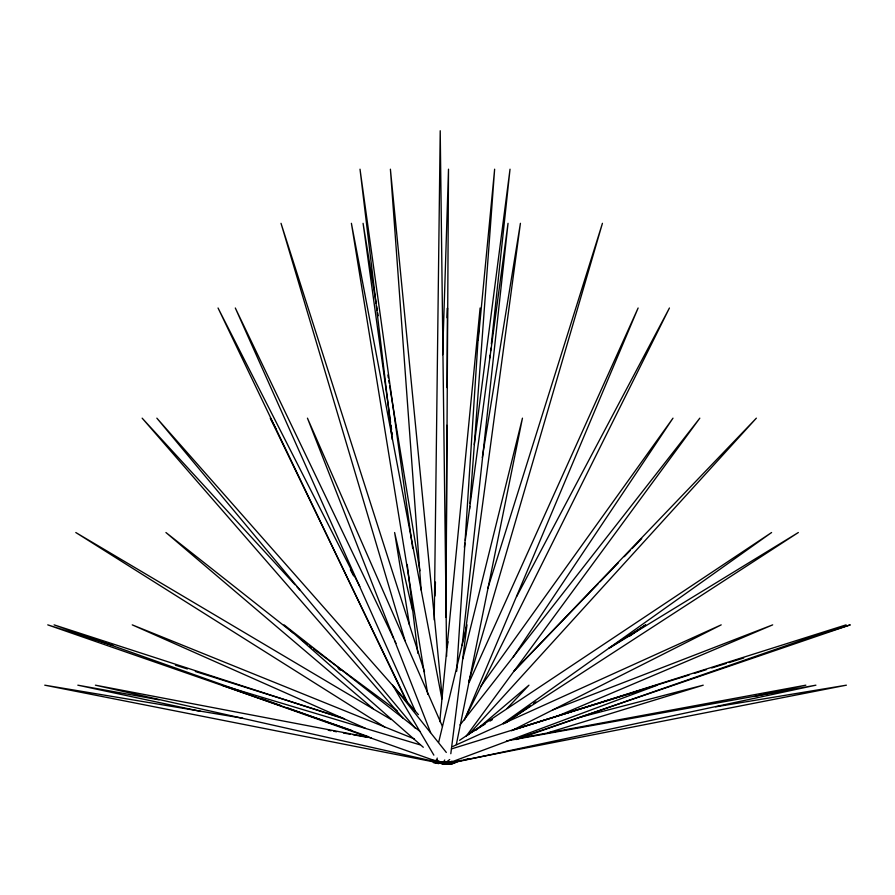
<?xml version="1.0" encoding="UTF-8"?>
<svg xmlns="http://www.w3.org/2000/svg" width="895" height="895" viewBox="0 0 895 895"><rect width="100%" height="100%" fill="white"/><g stroke="black" fill="none" stroke-linecap="round" stroke-linejoin="round"><path stroke-width="1.34" d="M445.911 616.577L446.079 581.672M446.157 566.311L446.862 425.282M447.053 387.591L447.455 307.992L447.075 317.77M445.956 617.315L448.507 169.189L442.633 354.711M434.232 619.955L440.217 130.759L446.639 656.303M434.992 596.025L435.44 582.086M456.685 671.295L480.112 307.992L439.747 721.616M469.573 509.098L469.774 506.313M469.976 503.527L494.633 169.189L478.187 340.324M435.283 760.191L435.91 761.623M489.867 357.866L490.158 355.091M490.605 350.929L490.907 348.155M491.344 343.993L510.027 169.189L474.294 444.591M462.133 645.474L508.036 223.314L465.288 540.345M450.811 753.724L466.989 624.867L438.662 742.268M464.36 547.27L464.919 543.12M464.863 635.864L465.243 633.101M465.803 628.939L520.42 223.314L482.293 457.569M447.231 647.275L448.026 641.76M456.338 744.528L522.456 418.155L462.86 658.832M468.711 681.867L602.436 223.314L487.853 588.228M443.349 763.871L443.506 762.003M464.438 719.927L638.124 307.992L469.405 681.833M437.23 758.076L436.189 761.712L436.973 762.954L438.505 763.524L442.824 762.45L441.313 762.238M465.008 718.562L669.438 307.992L516.672 596.518M445.99 761.969L443.942 764.24L441.492 763.043M436.715 759.799L442.633 763.524L444.748 760M442.007 761.969L442.768 764.084M443.327 762.45L442.633 763.524M513.249 657.019L672.995 418.155L480.917 686.208M466.06 736.384L699.823 418.155L460.064 724.905M468.566 734.739L756.365 418.155L514.681 670.344M447.332 762.003L444.479 763.871M507.085 708.426L528.956 685.178L475.771 730.32M513.719 671.284L598.095 583.797M600.042 581.795L618.467 562.686M624.285 556.656L630.102 550.615M632.049 548.613L641.737 538.555M449.715 759.553L446.102 762.238L443.674 762.372M449.178 761.969L447.41 763.502L443.114 764.084M503.191 723.339L771.602 532.525L459.538 740.333M506.167 722.701L530.187 705.864M533.61 703.459L535.904 701.859M629.666 636.099L645.675 624.867L609.171 647.98M445.307 762.954L447.947 763.871L448.764 763.323M503.516 723.865L798.34 532.525L609.059 648.282M450.14 762.003L445.587 763.871M456.674 761.969L451.438 764.24L446.46 763.043M447.455 762.954L445.072 763.357M470.96 732.725L485.247 723.988M490.012 721.079L492.395 719.625M453.34 761.969L450.811 763.502L445.296 764.084M441.627 763.502L447.5 764.084L449.48 763.043L443.942 764.24M452.982 762.003L447.679 763.871L445.195 763.558M456.953 762.003L451.416 763.871L448.652 763.558M511.504 730.779L721.202 624.867L452.702 746.519M556.679 716.447L772.687 624.867L552.965 709.847M452.076 761.142L449.48 762.238L444.166 762.372M446.023 764.084L438.796 762.887M451.36 762.037L446.079 763.871L445.262 763.323M516.057 739.561L846.099 624.867L513.831 729.861M519.973 737.693L850.25 624.867L803.632 639.377M514.591 729.324L689.083 675.031M694.408 673.364L706.39 669.639M711.726 667.983L726.371 663.419M729.045 662.591L743.689 658.026M451.539 748.891L657.389 685.178L445.397 764.24M445.274 764.24L449.29 763.01L446.694 764.24M548.188 732.703L703.224 685.178L580.15 717.219M442.678 763.357L441.056 762.954M456.226 761.555L461.686 760.358M464.427 759.765L469.886 758.568M755.313 696.221L805.847 685.178L520.733 737.961M442.667 764.24L846.39 685.178L715.676 706.837M506.492 740.937L815.916 685.178L446.482 764.084L440.888 763.502M440.553 762.674L442.343 762.372L439.68 762.674L435.82 761.142M438.572 761.623L440.262 761.623M444.826 763.502L448.63 764.24M242.724 718.226L44.75 685.178L433.314 761.813M159.03 699.8L77.831 685.178L200.614 711.38M328.308 730.286L331.06 730.779M333.813 731.271L336.565 731.763M343.445 733.005L350.325 734.247M353.077 734.739L368.214 737.469M440.866 763.323L442.812 763.692M371.101 737.771L95.396 685.178L435.798 761.79M435.708 762.954L438.125 763.524L442.488 762.45L439.658 763.357L434.075 762.954L431.245 760M419.844 744.774L221.747 685.178L434.948 760.705M112.915 645.452L47.759 624.867L351.534 730.376M175.409 665.186L187.368 668.968M195.345 671.485L342.93 718.103M344.43 719.009L54.08 624.867L250.186 694.598M260.713 698.346L280.459 705.372M287.038 707.71L368.639 736.73M414.463 738.957L132.247 624.867L365.428 728.284M433.672 761.142L436.223 762.238M391.126 719.535L75.795 532.525L384.649 727.02M447.947 763.871L447.299 762.428M313.451 648.875L397.235 710.943M419.811 731.249L284.073 624.867L423.301 747.269M293.224 632.989L165.933 532.525L373.204 708.739M302.007 639.914L307.5 644.243M309.692 645.977L311.885 647.712M338.22 668.498L340.413 670.232M433.784 760.247L436.973 762.954M295.07 584.793L142.148 418.155L402.884 718.047M296.961 586.851L299.791 589.939M418.39 714.613L156.849 418.155L415.079 728.06M432.162 760L433.605 761.712M446.314 752.438L392.659 685.178L433.862 755.145M446.829 763.043L447.556 764.084M442.208 762.428L442.868 763.558M276.175 429.242L270.324 418.155L406.722 700.841M350.37 569.735L353.626 575.899M359.79 586.493L218.044 307.992L406.833 701.96M393.599 638.314L235.307 307.992L415.425 711.346M394.807 640.842L396.015 643.36M442.432 726.449L307.444 418.155L430.596 732.58M424.532 672.055L281.019 223.314L405.055 640.675M412.494 610.133L394.617 532.525L409.496 624.889M441.895 699.017L351.399 223.314L427.754 694.341M376.146 303.293L363.079 223.314L390.589 422.518M376.605 306.056L377.276 310.185M377.735 312.948L378.182 315.7M387.871 375.005L388.329 377.757M388.777 380.52L389.224 383.273M389.683 386.036L419.889 570.82M412.707 548.456L360.014 169.189L391.663 434.12M390.97 425.282L391.54 429.432M391.92 432.195L392.301 434.97M391.999 436.894L392.323 439.669M407.236 564.51L417.842 653.283M442.119 696.355L390.399 169.189L421.131 589.995"/></g></svg>
